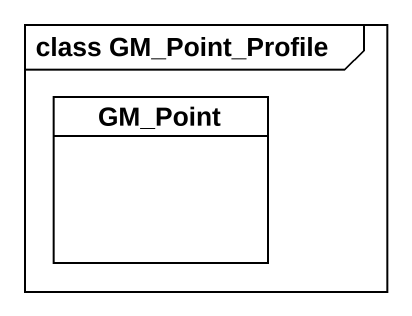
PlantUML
@startuml
mainframe class GM_Point_Profile
hide circle
hide empty members
class GM_Point
@enduml
